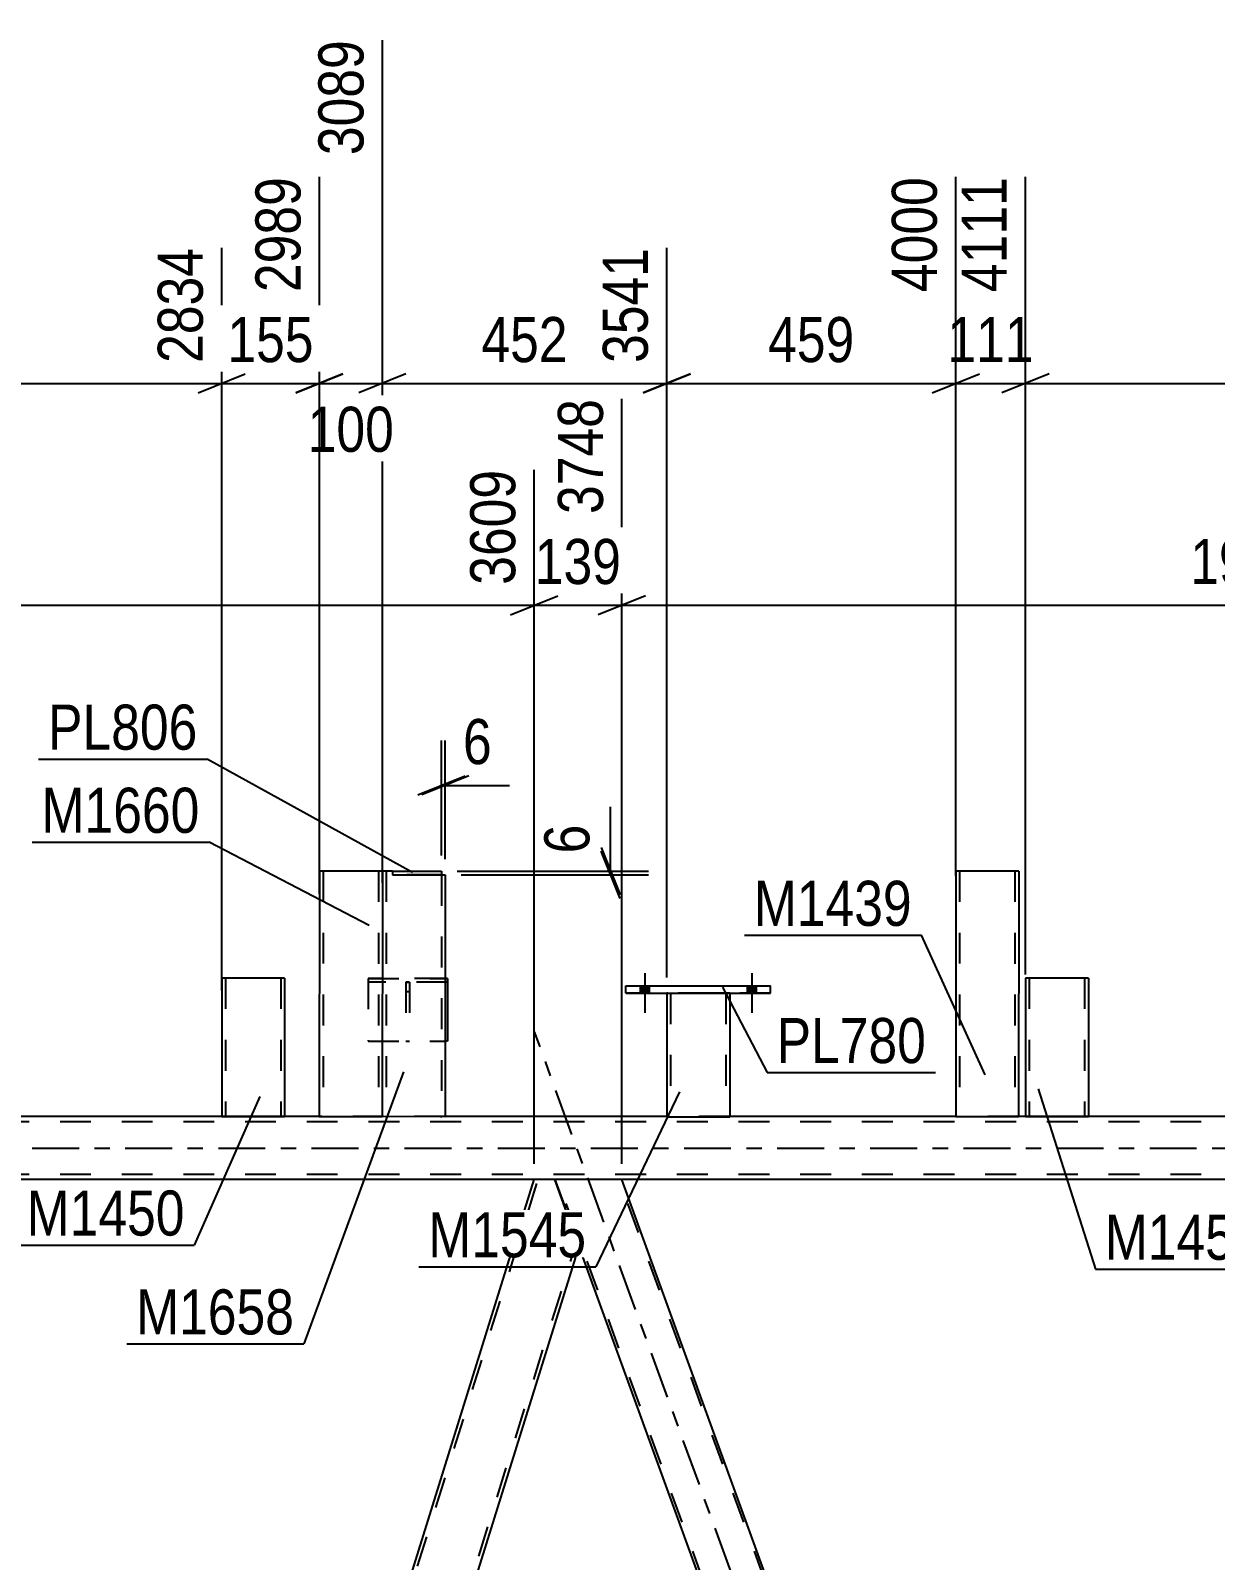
# Model space of a CAD drawing. Header units: millimetres. Extents: x -45 to 796, y -433 to 161.
# Drawn here: x 112.4 to 187.7, y -26.2 to 71 of the extents above; entities that cross this region are included whole.
import ezdxf

# ---------------------------------------------------------------- set-up
doc = ezdxf.new("R2010")
doc.units = ezdxf.units.MM
doc.linetypes.add('DXK_LINE_DOT2', pattern=[3.9198, 1.9599, -1.9599])
doc.linetypes.add('DXK_LINE_DOT3', pattern=[5.9187, 2.979, -0.9799, 0.9799, -0.9799])
doc.styles.add('Arial Narrow', font='ARIALN.TTF', dxfattribs={"height": 0.2})

# ---------------------------------------------------------------- blocks, each defined once
blk = doc.blocks.new('Part-814760973-3738 - 3734')
at = {"color": 7, "linetype": 'DXK_LINE_DOT2'}
for p, q in [((136.208, 10.546), (136.448, 10.546)), ((136.208, 10.546), (136.208, 6.786)), ((136.448, 10.546), (136.208, 10.546)), ((136.208, 9.946), (136.448, 9.946)), ((136.448, 10.546), (136.448, 6.786)), ((136.208, 6.786), (136.448, 6.786))]:
    blk.add_line(p, q, dxfattribs=at)
blk = doc.blocks.new('Part-814760973-3739 - 3734')
at = {"color": 7, "linetype": 'DXK_LINE_DOT2'}
for p, q in [((138.71, 10.786), (133.809, 10.786)), ((133.809, 10.786), (133.809, 6.786)), ((133.809, 10.786), (138.849, 10.786)), ((138.849, 10.786), (138.849, 10.786)), ((138.849, 10.546), (133.809, 10.546)), ((138.849, 10.546), (133.809, 10.546)), ((133.809, 6.786), (138.709, 6.786))]:
    blk.add_line(p, q, dxfattribs=at)
at = {"color": 2, "linetype": 'Continuous'}
for p, q in [((138.849, 10.786), (138.71, 10.786)), ((138.849, 10.786), (138.849, 6.786)), ((138.849, 6.786), (138.709, 6.786))]:
    blk.add_line(p, q, dxfattribs=at)
blk = doc.blocks.new('Part-814760973-3769 - 3734')
at = {"color": 2, "linetype": 'Continuous'}
for p, q in [((134.712, 17.598), (134.707, 1.999)), ((135.352, 17.598), (134.712, 17.598)), ((135.352, 17.598), (135.352, 17.358)), ((135.352, 17.358), (138.712, 17.357)), ((138.712, 17.357), (138.707, 1.998)), ((138.707, 1.998), (134.707, 1.999))]:
    blk.add_line(p, q, dxfattribs=at)
at = {"color": 7, "linetype": 'DXK_LINE_DOT2'}
for p, q in [((134.952, 17.598), (134.947, 1.999)), ((138.472, 17.357), (138.467, 1.998)), ((138.449, 1.998), (138.411, 1.998)), ((138.449, 1.998), (138.411, 1.998)), ((138.467, 1.998), (138.449, 1.998)), ((138.449, 1.998), (138.467, 1.998))]:
    blk.add_line(p, q, dxfattribs=at)
blk = doc.blocks.new('Bolt-814760973-3863 - 3734')
at = {"linetype": 'Continuous'}
for points in [[(151.105, 9.84), (151.665, 9.84), (151.665, 10.32), (151.105, 10.32)], [(151.105, 9.84), (151.665, 9.84), (151.665, 10.32), (151.105, 10.32)], [(157.905, 9.84), (158.465, 9.84), (158.465, 10.32), (157.905, 10.32)], [(157.905, 9.84), (158.465, 9.84), (158.465, 10.32), (157.905, 10.32)]]:
    blk.add_hatch(color=1, dxfattribs=at).paths.add_polyline_path(points)
at = {"color": 1, "linetype": 'Continuous'}
for p, q in [((151.385, 11.12), (151.385, 8.6)), ((151.385, 11.12), (151.385, 8.6)), ((158.185, 11.12), (158.185, 8.6)), ((158.185, 11.12), (158.185, 8.6)), ((151.105, 10.32), (151.105, 9.84)), ((151.105, 10.32), (151.105, 9.84)), ((151.665, 10.32), (151.665, 9.84)), ((151.665, 10.32), (151.665, 9.84)), ((157.905, 10.32), (157.905, 9.84)), ((157.905, 10.32), (157.905, 9.84)), ((158.465, 10.32), (158.465, 9.84)), ((158.465, 10.32), (158.465, 9.84))]:
    blk.add_line(p, q, dxfattribs=at)
blk = doc.blocks.new('Part-814760973-3856 - 3734')
at = {"color": 2, "linetype": 'Continuous'}
for p, q in [((175.582, 10.8), (175.582, 2.001)), ((179.582, 10.8), (175.582, 10.8)), ((179.582, 10.8), (179.582, 2.001)), ((175.582, 2.001), (179.582, 2.001))]:
    blk.add_line(p, q, dxfattribs=at)
at = {"color": 7, "linetype": 'DXK_LINE_DOT2'}
for p, q in [((175.822, 10.8), (175.822, 2.001)), ((179.324, 10.8), (179.342, 10.8)), ((179.342, 10.8), (179.342, 2.001)), ((179.324, 2.001), (179.286, 2.001)), ((179.324, 2.001), (179.286, 2.001)), ((179.342, 2.001), (179.324, 2.001)), ((179.324, 2.001), (179.342, 2.001))]:
    blk.add_line(p, q, dxfattribs=at)
blk = doc.blocks.new('Part-814760973-3861 - 3734')
at = {"color": 2, "linetype": 'Continuous'}
for p, q in [((150.185, 9.84), (150.185, 10.32)), ((150.185, 10.32), (159.385, 10.32)), ((150.185, 9.84), (150.185, 9.84)), ((150.185, 9.84), (159.385, 9.84)), ((159.385, 9.84), (159.385, 10.32)), ((159.385, 9.84), (159.385, 9.84))]:
    blk.add_line(p, q, dxfattribs=at)
at = {"color": 7, "linetype": 'DXK_LINE_DOT2'}
for p, q in [((150.185, 10.32), (150.185, 10.32)), ((150.185, 10.32), (159.385, 10.32)), ((159.385, 9.84), (150.185, 9.84)), ((159.385, 10.32), (159.385, 10.32))]:
    blk.add_line(p, q, dxfattribs=at)
blk = doc.blocks.new('Part-814760973-3978 - 3734')
at = {"color": 2, "linetype": 'Continuous'}
for p, q in [((124.502, 10.8), (124.502, 2.001)), ((128.502, 10.8), (124.502, 10.8)), ((128.502, 10.8), (128.502, 2.001)), ((124.502, 2.001), (128.502, 2.001))]:
    blk.add_line(p, q, dxfattribs=at)
at = {"color": 7, "linetype": 'DXK_LINE_DOT2'}
for p, q in [((124.742, 10.8), (124.742, 2.001)), ((128.243, 10.8), (128.262, 10.8)), ((128.262, 10.8), (128.262, 2.001)), ((128.243, 2.001), (128.205, 2.001)), ((128.243, 2.001), (128.205, 2.001)), ((128.262, 2.001), (128.243, 2.001)), ((128.243, 2.001), (128.262, 2.001))]:
    blk.add_line(p, q, dxfattribs=at)
blk = doc.blocks.new('Part-814760973-3983 - 3734')
at = {"color": 2, "linetype": 'Continuous'}
for p, q in [((135.352, 17.598), (138.473, 17.598)), ((138.473, 17.598), (138.473, 17.358)), ((138.473, 17.358), (138.232, 17.358))]:
    blk.add_line(p, q, dxfattribs=at)
at = {"color": 7, "linetype": 'DXK_LINE_DOT2'}
for p in [(135.352, 17.598), (138.232, 17.358)]:
    blk.add_line(p, (135.352, 17.358), dxfattribs=at)
blk = doc.blocks.new('Part-814760973-4348 - 3734')
at = {"color": 2, "linetype": 'Continuous'}
for p, q in [((130.712, 17.599), (130.707, 2)), ((134.712, 17.598), (130.712, 17.599)), ((134.712, 17.598), (134.707, 1.999)), ((130.707, 2), (134.707, 1.999))]:
    blk.add_line(p, q, dxfattribs=at)
at = {"color": 7, "linetype": 'DXK_LINE_DOT2'}
for p, q in [((130.952, 17.599), (130.947, 2)), ((134.454, 17.598), (134.472, 17.598)), ((134.472, 17.598), (134.467, 1.999)), ((134.449, 1.999), (134.411, 1.999)), ((134.449, 1.999), (134.411, 1.999)), ((134.467, 1.999), (134.449, 1.999)), ((134.449, 1.999), (134.467, 1.999))]:
    blk.add_line(p, q, dxfattribs=at)
blk = doc.blocks.new('Part-814760973-4093 - 3734')
at = {"color": 2, "linetype": 'Continuous'}
for p, q in [((130.744, 2), (95.147, 2)), ((152.785, 2), (138.707, 2)), ((171.147, 2), (156.785, 2)), ((211.147, 2), (175.147, 2)), ((144.357, -2), (64.797, -2)), ((229.491, -2), (149.931, -2))]:
    blk.add_line(p, q, dxfattribs=at)
at = {"color": 7, "linetype": 'DXK_LINE_DOT2'}
for p, q in [((138.707, 2), (130.744, 2)), ((156.785, 2), (152.785, 2)), ((175.147, 2), (171.147, 2)), ((715.922, 1.68), (0, 1.68)), ((715.922, -1.68), (0, -1.68)), ((149.931, -2), (144.357, -2))]:
    blk.add_line(p, q, dxfattribs=at)
at = {"color": 7, "linetype": 'DXK_LINE_DOT3'}
blk.add_line((0, 0), (715.922, 0), dxfattribs=at)
blk = doc.blocks.new('Part-814760973-4114 - 3734')
at = {"color": 7, "linetype": 'DXK_LINE_DOT3'}
blk.add_line((195.343, -132.617), (144.383, 7.397), dxfattribs=at)
at = {"color": 2, "linetype": 'Continuous'}
for p, q in [((149.931, -2), (145.674, -2)), ((192.299, -118.404), (149.931, -2)), ((188.042, -118.404), (147.203, -6.201))]:
    blk.add_line(p, q, dxfattribs=at)
at = {"color": 7, "linetype": 'DXK_LINE_DOT2'}
for p, q in [((145.674, -2), (147.203, -6.201)), ((189.965, -123.22), (145.845, -2)), ((193.881, -123.22), (149.761, -2)), ((189.795, -123.22), (188.042, -118.404)), ((194.052, -123.22), (192.299, -118.404)), ((194.052, -123.22), (189.795, -123.22))]:
    blk.add_line(p, q, dxfattribs=at)
blk = doc.blocks.new('Part-814760973-4119 - 3734')
at = {"color": 2, "linetype": 'Continuous'}
for p, q in [((107.654, -119.75), (144.357, -2)), ((145.674, -2), (144.357, -2)), ((147.203, -6.201), (145.674, -2)), ((110.762, -123.22), (147.221, -6.251)), ((108.917, -123.22), (107.672, -119.799))]:
    blk.add_line(p, q, dxfattribs=at)
at = {"color": 7, "linetype": 'DXK_LINE_DOT2'}
for p, q in [((107.79, -120.122), (144.608, -2)), ((110.511, -123.22), (147.086, -5.878)), ((147.221, -6.251), (147.203, -6.201)), ((147.221, -6.251), (147.203, -6.201)), ((107.672, -119.799), (107.654, -119.75)), ((108.917, -123.22), (110.762, -123.22))]:
    blk.add_line(p, q, dxfattribs=at)
blk = doc.blocks.new('Part-814760973-4343 - 3734')
at = {"color": 2, "linetype": 'Continuous'}
for p, q in [((171.152, 17.599), (171.147, 2)), ((175.152, 17.598), (171.152, 17.599)), ((175.152, 17.598), (175.147, 1.999)), ((171.147, 2), (175.147, 1.999))]:
    blk.add_line(p, q, dxfattribs=at)
at = {"color": 7, "linetype": 'DXK_LINE_DOT2'}
for p, q in [((171.392, 17.599), (171.387, 2)), ((174.894, 17.598), (174.912, 17.598)), ((174.912, 17.598), (174.907, 1.999)), ((174.889, 1.999), (174.851, 1.999)), ((174.889, 1.999), (174.851, 1.999)), ((174.907, 1.999), (174.889, 1.999)), ((174.889, 1.999), (174.907, 1.999))]:
    blk.add_line(p, q, dxfattribs=at)
blk = doc.blocks.new('Part-814760973-4465 - 3734')
at = {"color": 2, "linetype": 'Continuous'}
for p, q in [((152.785, 9.84), (152.785, 1.994)), ((156.785, 9.84), (156.785, 1.994)), ((152.785, 1.994), (156.785, 1.994))]:
    blk.add_line(p, q, dxfattribs=at)
at = {"color": 7, "linetype": 'DXK_LINE_DOT2'}
for p, q in [((156.785, 9.84), (152.785, 9.84)), ((152.785, 9.84), (152.785, 9.84)), ((152.785, 9.84), (156.785, 9.84)), ((152.785, 9.84), (152.785, 9.84)), ((153.025, 9.84), (153.025, 9.84)), ((153.025, 9.84), (153.025, 1.994)), ((156.545, 9.84), (156.545, 9.84)), ((156.545, 9.84), (156.545, 1.994)), ((156.785, 9.84), (156.785, 9.84)), ((156.785, 9.84), (156.785, 9.84)), ((156.785, 1.994), (152.785, 1.994)), ((156.526, 1.994), (156.488, 1.994))]:
    blk.add_line(p, q, dxfattribs=at)
blk = doc.blocks.new('StraightDimension-814760973-14111 - 3734')
at = {"color": 7, "linetype": 'Continuous'}
for p, q in [((134.712, 16.846), (134.712, 70.398)), ((152.785, 10.84), (152.785, 57.198)), ((136.212, 49.186), (133.212, 47.986)), ((151.285, 47.986), (154.285, 49.186)), ((134.712, 48.586), (152.785, 48.586))]:
    blk.add_line(p, q, dxfattribs=at)
at = {"color": 0}
blk.add_wipeout([(147.09, 49.336), (147.09, 53.536), (140.406, 53.536), (140.406, 49.336)], dxfattribs=at)
at = {"color": 3, "style": 'Arial Narrow'}
blk.add_text('452', height=2.8633, dxfattribs=at).set_placement((141.006, 49.936))
at = {"color": 0, "linetype": 'Continuous'}
blk.add_wipeout([(152.185, 57.798), (147.985, 57.798), (147.985, 49.286), (152.185, 49.286)], dxfattribs=at)
at = {"color": 3, "linetype": 'Continuous', "style": 'Arial Narrow'}
blk.add_text('3541', height=2.8633, rotation=90.00021, dxfattribs=at).set_placement((151.585, 49.886))
blk = doc.blocks.new('StraightDimension-814760973-14497 - 3734')
at = {"color": 7, "linetype": 'Continuous'}
for p, q in [((138.473, 18.598), (138.473, 25.896)), ((138.712, 18.357), (138.712, 25.896)), ((136.973, 22.446), (139.973, 23.646)), ((140.212, 23.646), (137.212, 22.446)), ((138.473, 23.046), (138.712, 23.046)), ((138.712, 23.046), (142.79, 23.046)), ((138.712, 23.046), (142.79, 23.046))]:
    blk.add_line(p, q, dxfattribs=at)
at = {"color": 0}
blk.add_wipeout([(142.265, 23.796), (142.265, 27.996), (139.237, 27.996), (139.237, 23.796)], dxfattribs=at)
at = {"color": 3, "style": 'Arial Narrow'}
blk.add_text('6', height=2.863, dxfattribs=at).set_placement((139.837, 24.396))
blk = doc.blocks.new('StraightDimension-814760973-14109 - 3734')
at = {"color": 7, "linetype": 'Continuous'}
for p, q in [((171.152, 17.29), (171.152, 61.698)), ((175.582, 11.022), (175.582, 61.698)), ((169.652, 47.986), (172.652, 49.186)), ((177.082, 49.186), (174.082, 47.986)), ((171.152, 48.586), (175.582, 48.586))]:
    blk.add_line(p, q, dxfattribs=at)
at = {"color": 0}
blk.add_wipeout([(176.709, 49.336), (176.709, 53.536), (170.025, 53.536), (170.025, 49.336)], dxfattribs=at)
at = {"color": 3, "style": 'Arial Narrow'}
blk.add_text('111', height=2.8633, dxfattribs=at).set_placement((170.625, 49.936))
at = {"color": 0, "linetype": 'Continuous'}
blk.add_wipeout([(174.982, 62.298), (170.782, 62.298), (170.782, 53.786), (174.982, 53.786)], dxfattribs=at)
at = {"color": 3, "linetype": 'Continuous', "style": 'Arial Narrow'}
blk.add_text('4111', height=2.8633, rotation=90.00021, dxfattribs=at).set_placement((174.382, 54.386))
blk = doc.blocks.new('StraightDimension-814760973-14114 - 3734')
at = {"color": 7, "linetype": 'Continuous'}
for p, q in [((91.152, 17.639), (91.152, 57.198)), ((124.502, 10.024), (124.502, 57.198)), ((92.652, 49.186), (89.652, 47.986)), ((123.002, 47.986), (126.002, 49.186)), ((91.152, 48.586), (124.502, 48.586))]:
    blk.add_line(p, q, dxfattribs=at)
at = {"color": 0}
blk.add_wipeout([(111.169, 49.336), (111.169, 53.536), (104.485, 53.536), (104.485, 49.336)], dxfattribs=at)
at = {"color": 3, "style": 'Arial Narrow'}
blk.add_text('834', height=2.8633, dxfattribs=at).set_placement((105.085, 49.936))
at = {"color": 0, "linetype": 'Continuous'}
blk.add_wipeout([(123.902, 57.798), (119.702, 57.798), (119.702, 49.286), (123.902, 49.286)], dxfattribs=at)
at = {"color": 3, "linetype": 'Continuous', "style": 'Arial Narrow'}
blk.add_text('2834', height=2.8633, rotation=90.00021, dxfattribs=at).set_placement((123.302, 49.886))
blk = doc.blocks.new('StraightDimension-814760973-14112 - 3734')
at = {"color": 7, "linetype": 'Continuous'}
for p, q in [((134.712, 16.846), (134.712, 70.398)), ((130.711, 16.162), (130.711, 61.698)), ((129.211, 47.986), (132.211, 49.186)), ((136.212, 49.186), (133.212, 47.986)), ((130.711, 48.586), (134.712, 48.586))]:
    blk.add_line(p, q, dxfattribs=at)
at = {"color": 0, "linetype": 'Continuous'}
blk.add_wipeout([(134.112, 70.998), (129.912, 70.998), (129.912, 62.486), (134.112, 62.486)], dxfattribs=at)
at = {"color": 3, "linetype": 'Continuous', "style": 'Arial Narrow'}
blk.add_text('3089', height=2.8633, rotation=90.00021, dxfattribs=at).set_placement((133.512, 63.086))
at = {"color": 0}
blk.add_wipeout([(136.054, 43.636), (136.054, 47.836), (129.369, 47.836), (129.369, 43.636)], dxfattribs=at)
at = {"color": 3, "style": 'Arial Narrow'}
blk.add_text('100', height=2.8633, dxfattribs=at).set_placement((129.969, 44.236))
blk = doc.blocks.new('StraightDimension-814760973-14486 - 3734')
at = {"color": 7, "linetype": 'Continuous'}
for p, q in [((149.219, 17.598), (149.219, 21.676)), ((149.219, 17.598), (149.219, 21.676)), ((148.619, 19.098), (149.819, 16.098)), ((149.819, 15.858), (148.619, 18.858)), ((139.473, 17.598), (151.619, 17.598)), ((149.219, 17.358), (149.219, 17.598)), ((139.712, 17.358), (151.619, 17.358))]:
    blk.add_line(p, q, dxfattribs=at)
at = {"color": 0}
blk.add_wipeout([(148.469, 21.151), (144.269, 21.151), (144.269, 18.123), (148.469, 18.123)], dxfattribs=at)
at = {"color": 3, "style": 'Arial Narrow'}
blk.add_text('6', height=2.863, rotation=90.00021, dxfattribs=at).set_placement((147.869, 18.723))
blk = doc.blocks.new('StraightDimension-814760973-14113 - 3734')
at = {"color": 7, "linetype": 'Continuous'}
for p, q in [((130.711, 16.162), (130.711, 61.698)), ((124.502, 10.024), (124.502, 57.198)), ((123.002, 47.986), (126.002, 49.186)), ((132.211, 49.186), (129.211, 47.986)), ((124.502, 48.586), (130.711, 48.586))]:
    blk.add_line(p, q, dxfattribs=at)
at = {"color": 0}
blk.add_wipeout([(130.949, 49.336), (130.949, 53.536), (124.264, 53.536), (124.264, 49.336)], dxfattribs=at)
at = {"color": 3, "style": 'Arial Narrow'}
blk.add_text('155', height=2.8633, dxfattribs=at).set_placement((124.864, 49.936))
at = {"color": 0, "linetype": 'Continuous'}
blk.add_wipeout([(130.111, 62.298), (125.911, 62.298), (125.911, 53.786), (130.111, 53.786)], dxfattribs=at)
at = {"color": 3, "linetype": 'Continuous', "style": 'Arial Narrow'}
blk.add_text('2989', height=2.8633, rotation=90.00021, dxfattribs=at).set_placement((129.511, 54.386))
blk = doc.blocks.new('StraightDimension-814760973-14110 - 3734')
at = {"color": 7, "linetype": 'Continuous'}
for p, q in [((171.152, 17.29), (171.152, 61.698)), ((152.785, 10.84), (152.785, 57.198)), ((154.285, 49.186), (151.285, 47.986)), ((169.652, 47.986), (172.652, 49.186)), ((152.785, 48.586), (171.152, 48.586))]:
    blk.add_line(p, q, dxfattribs=at)
at = {"color": 0, "linetype": 'Continuous'}
blk.add_wipeout([(170.552, 62.298), (166.352, 62.298), (166.352, 53.786), (170.552, 53.786)], dxfattribs=at)
at = {"color": 0}
blk.add_wipeout([(165.31, 49.336), (165.31, 53.536), (158.626, 53.536), (158.626, 49.336)], dxfattribs=at)
at = {"color": 3, "linetype": 'Continuous', "style": 'Arial Narrow'}
blk.add_text('4000', height=2.8633, rotation=90.00021, dxfattribs=at).set_placement((169.952, 54.386))
at = {"color": 3, "style": 'Arial Narrow'}
blk.add_text('459', height=2.8633, dxfattribs=at).set_placement((159.226, 49.936))
blk = doc.blocks.new('StraightDimension-814760973-5544 - 3734')
at = {"color": 7, "linetype": 'Continuous'}
for p, q in [((149.931, -1), (149.931, 47.6)), ((151.431, 35.088), (148.431, 33.888)), ((149.931, 34.488), (229.491, 34.488))]:
    blk.add_line(p, q, dxfattribs=at)
at = {"color": 0}
blk.add_wipeout([(193.967, 35.238), (193.967, 39.438), (185.455, 39.438), (185.455, 35.238)], dxfattribs=at)
at = {"color": 3, "style": 'Arial Narrow'}
blk.add_text('1989', height=2.8633, dxfattribs=at).set_placement((186.055, 35.838))
blk = doc.blocks.new('StraightDimension-814760973-5568 - 3734')
at = {"color": 7, "linetype": 'Continuous'}
for p, q in [((149.931, -1), (149.931, 47.6)), ((144.357, -1), (144.357, 43.1)), ((142.857, 33.888), (145.857, 35.088)), ((151.431, 35.088), (148.431, 33.888)), ((144.357, 34.488), (149.931, 34.488))]:
    blk.add_line(p, q, dxfattribs=at)
at = {"color": 0}
blk.add_wipeout([(150.486, 35.238), (150.486, 39.438), (143.802, 39.438), (143.802, 35.238)], dxfattribs=at)
at = {"color": 3, "style": 'Arial Narrow'}
blk.add_text('139', height=2.8633, dxfattribs=at).set_placement((144.402, 35.838))
at = {"color": 0, "linetype": 'Continuous'}
blk.add_wipeout([(149.331, 48.2), (145.131, 48.2), (145.131, 39.688), (149.331, 39.688)], dxfattribs=at)
at = {"color": 3, "linetype": 'Continuous', "style": 'Arial Narrow'}
blk.add_text('3748', height=2.8633, rotation=90.00021, dxfattribs=at).set_placement((148.731, 40.288))
blk = doc.blocks.new('StraightDimension-814760973-5592 - 3734')
at = {"color": 7, "linetype": 'Continuous'}
for p, q in [((144.357, -1), (144.357, 43.1)), ((142.857, 33.888), (145.857, 35.088)), ((60.54, 34.488), (144.357, 34.488))]:
    blk.add_line(p, q, dxfattribs=at)
at = {"color": 0, "linetype": 'Continuous'}
blk.add_wipeout([(143.756, 43.7), (139.556, 43.7), (139.557, 35.188), (143.757, 35.188)], dxfattribs=at)
at = {"color": 3, "linetype": 'Continuous', "style": 'Arial Narrow'}
blk.add_text('3609', height=2.8633, rotation=90.00021, dxfattribs=at).set_placement((143.157, 35.788))
blk = doc.blocks.new('StraightDimension-814760973-14108 - 3734')
at = {"color": 7, "linetype": 'Continuous'}
for p, q in [((175.582, 11.022), (175.582, 61.698)), ((211.151, 17.639), (211.151, 57.198)), ((177.082, 49.186), (174.082, 47.986)), ((209.651, 47.986), (212.651, 49.186)), ((175.582, 48.586), (211.151, 48.586))]:
    blk.add_line(p, q, dxfattribs=at)
at = {"color": 0}
blk.add_wipeout([(196.709, 49.336), (196.709, 53.536), (190.025, 53.536), (190.025, 49.336)], dxfattribs=at)
at = {"color": 3, "style": 'Arial Narrow'}
blk.add_text('889', height=2.8633, dxfattribs=at).set_placement((190.625, 49.936))
at = {"color": 0, "linetype": 'Continuous'}
blk.add_wipeout([(210.551, 57.798), (206.351, 57.798), (206.351, 49.286), (210.551, 49.286)], dxfattribs=at)
at = {"color": 3, "linetype": 'Continuous', "style": 'Arial Narrow'}
blk.add_text('5000', height=2.8633, rotation=90.00021, dxfattribs=at).set_placement((209.951, 49.886))
blk = doc.blocks.new('Mark-814760973-3765 - 3734')
at = {"color": 30, "linetype": 'Continuous'}
for p in [(136.056, 4.85), (118.464, -12.438)]:
    blk.add_line(p, (129.716, -12.438), dxfattribs=at)
at = {"color": 0}
blk.add_wipeout([(129.116, -11.838), (129.116, -8.838), (119.064, -8.838), (119.064, -11.838)], dxfattribs=at)
blk.add_wipeout([(129.116, -11.838), (129.116, -8.838), (119.064, -8.838), (119.064, -11.838)], dxfattribs=at)
at = {"color": 3, "style": 'Arial Narrow'}
blk.add_text('M1658', height=2.8633, dxfattribs=at).set_placement((119.064, -11.838))
blk = doc.blocks.new('Mark-814760973-4344 - 3734')
at = {"color": 30, "linetype": 'Continuous'}
for p in [(112.453, 19.431), (133.878, 14.153)]:
    blk.add_line(p, (123.705, 19.431), dxfattribs=at)
at = {"color": 0}
blk.add_wipeout([(123.105, 20.031), (123.105, 23.031), (113.053, 23.031), (113.053, 20.031)], dxfattribs=at)
blk.add_wipeout([(123.105, 20.031), (123.105, 23.031), (113.053, 23.031), (113.053, 20.031)], dxfattribs=at)
at = {"color": 3, "style": 'Arial Narrow'}
blk.add_text('M1660', height=2.8633, dxfattribs=at).set_placement((113.053, 20.031))
blk = doc.blocks.new('Mark-814760973-3852 - 3734')
at = {"color": 30, "linetype": 'Continuous'}
for p, q in [((176.394, 3.774), (180.023, -7.694)), ((180.023, -7.694), (191.275, -7.694))]:
    blk.add_line(p, q, dxfattribs=at)
at = {"color": 0}
blk.add_wipeout([(190.675, -7.094), (190.675, -4.094), (180.623, -4.094), (180.623, -7.094)], dxfattribs=at)
blk.add_wipeout([(190.675, -7.094), (190.675, -4.094), (180.623, -4.094), (180.623, -7.094)], dxfattribs=at)
at = {"color": 3, "style": 'Arial Narrow'}
blk.add_text('M1450', height=2.8633, dxfattribs=at).set_placement((180.623, -7.094))
blk = doc.blocks.new('Mark-814760973-3857 - 3734')
at = {"color": 30, "linetype": 'Continuous'}
for p, q in [((156.324, 10.218), (159.168, 4.801)), ((159.168, 4.801), (169.871, 4.801))]:
    blk.add_line(p, q, dxfattribs=at)
at = {"color": 0}
blk.add_wipeout([(169.271, 5.401), (169.271, 8.401), (159.768, 8.401), (159.768, 5.401)], dxfattribs=at)
blk.add_wipeout([(169.271, 5.401), (169.271, 8.401), (159.768, 8.401), (159.768, 5.401)], dxfattribs=at)
at = {"color": 3, "style": 'Arial Narrow'}
blk.add_text('PL780', height=2.8633, dxfattribs=at).set_placement((159.768, 5.401))
blk = doc.blocks.new('Mark-814760973-3974 - 3734')
at = {"color": 30, "linetype": 'Continuous'}
for p in [(126.935, 3.27), (111.507, -6.156)]:
    blk.add_line(p, (122.759, -6.156), dxfattribs=at)
at = {"color": 0}
blk.add_wipeout([(122.159, -5.556), (122.159, -2.556), (112.107, -2.556), (112.107, -5.556)], dxfattribs=at)
blk.add_wipeout([(122.159, -5.556), (122.159, -2.556), (112.107, -2.556), (112.107, -5.556)], dxfattribs=at)
at = {"color": 3, "style": 'Arial Narrow'}
blk.add_text('M1450', height=2.8633, dxfattribs=at).set_placement((112.107, -5.556))
blk = doc.blocks.new('Mark-814760973-3979 - 3734')
at = {"color": 30, "linetype": 'Continuous'}
for p in [(112.869, 24.714), (136.626, 17.515)]:
    blk.add_line(p, (123.573, 24.714), dxfattribs=at)
at = {"color": 0}
blk.add_wipeout([(122.973, 25.314), (122.973, 28.314), (113.469, 28.314), (113.469, 25.314)], dxfattribs=at)
blk.add_wipeout([(122.973, 25.314), (122.973, 28.314), (113.469, 28.314), (113.469, 25.314)], dxfattribs=at)
at = {"color": 3, "style": 'Arial Narrow'}
blk.add_text('PL806', height=2.8633, dxfattribs=at).set_placement((113.469, 25.314))
blk = doc.blocks.new('Mark-814760973-4339 - 3734')
at = {"color": 30, "linetype": 'Continuous'}
for p in [(157.721, 13.52), (173.019, 4.665)]:
    blk.add_line(p, (168.972, 13.52), dxfattribs=at)
at = {"color": 0}
blk.add_wipeout([(168.372, 14.12), (168.372, 17.12), (158.321, 17.12), (158.321, 14.12)], dxfattribs=at)
blk.add_wipeout([(168.372, 14.12), (168.372, 17.12), (158.321, 17.12), (158.321, 14.12)], dxfattribs=at)
at = {"color": 3, "style": 'Arial Narrow'}
blk.add_text('M1439', height=2.8633, dxfattribs=at).set_placement((158.321, 14.12))
blk = doc.blocks.new('Mark-814760973-4461 - 3734')
at = {"color": 30, "linetype": 'Continuous'}
for p in [(153.596, 3.575), (137.032, -7.537)]:
    blk.add_line(p, (148.284, -7.537), dxfattribs=at)
at = {"color": 0}
blk.add_wipeout([(147.684, -6.937), (147.684, -3.937), (137.632, -3.937), (137.632, -6.937)], dxfattribs=at)
blk.add_wipeout([(147.684, -6.937), (147.684, -3.937), (137.632, -3.937), (137.632, -6.937)], dxfattribs=at)
at = {"color": 3, "style": 'Arial Narrow'}
blk.add_text('M1545', height=2.8633, dxfattribs=at).set_placement((137.632, -6.937))

msp = doc.modelspace()

# ---------------------------------------------------------------- block references
for name in ['Part-814760973-4348 - 3734', 'Part-814760973-3769 - 3734', 'Part-814760973-3983 - 3734', 'Part-814760973-4343 - 3734', 'Part-814760973-3978 - 3734', 'Part-814760973-3739 - 3734', 'Bolt-814760973-3863 - 3734', 'Part-814760973-3856 - 3734', 'Part-814760973-3738 - 3734', 'Part-814760973-3861 - 3734', 'Part-814760973-4465 - 3734', 'Part-814760973-4114 - 3734', 'Part-814760973-4093 - 3734', 'Part-814760973-4119 - 3734']:
    msp.add_blockref(name, (0, 0))

# ---------------------------------------------------------------- next in the draw order: block references
for name in ['StraightDimension-814760973-14111 - 3734', 'StraightDimension-814760973-14109 - 3734', 'StraightDimension-814760973-14114 - 3734']:
    msp.add_blockref(name, (0, 0))

# ---------------------------------------------------------------- next in the draw order: block references
for name in ['StraightDimension-814760973-14112 - 3734', 'StraightDimension-814760973-14497 - 3734']:
    msp.add_blockref(name, (0, 0))

# ---------------------------------------------------------------- next in the draw order: block references
for name in ['StraightDimension-814760973-14113 - 3734', 'StraightDimension-814760973-14486 - 3734']:
    msp.add_blockref(name, (0, 0))

# ---------------------------------------------------------------- next in the draw order: block references
msp.add_blockref('StraightDimension-814760973-14110 - 3734', (0, 0))

# ---------------------------------------------------------------- next in the draw order: block references
msp.add_blockref('StraightDimension-814760973-5544 - 3734', (0, 0))

# ---------------------------------------------------------------- next in the draw order: block references
for name in ['StraightDimension-814760973-14108 - 3734', 'StraightDimension-814760973-5568 - 3734', 'Mark-814760973-3857 - 3734', 'Mark-814760973-3852 - 3734']:
    msp.add_blockref(name, (0, 0))

# ---------------------------------------------------------------- next in the draw order: block references
for name in ['StraightDimension-814760973-5592 - 3734', 'Mark-814760973-4339 - 3734']:
    msp.add_blockref(name, (0, 0))

# ---------------------------------------------------------------- next in the draw order: block references
for name in ['Mark-814760973-4344 - 3734', 'Mark-814760973-3765 - 3734', 'Mark-814760973-4461 - 3734']:
    msp.add_blockref(name, (0, 0))

# ---------------------------------------------------------------- next in the draw order: block references
for name in ['Mark-814760973-3979 - 3734', 'Mark-814760973-3974 - 3734']:
    msp.add_blockref(name, (0, 0))

doc.saveas('drawing.dxf')
